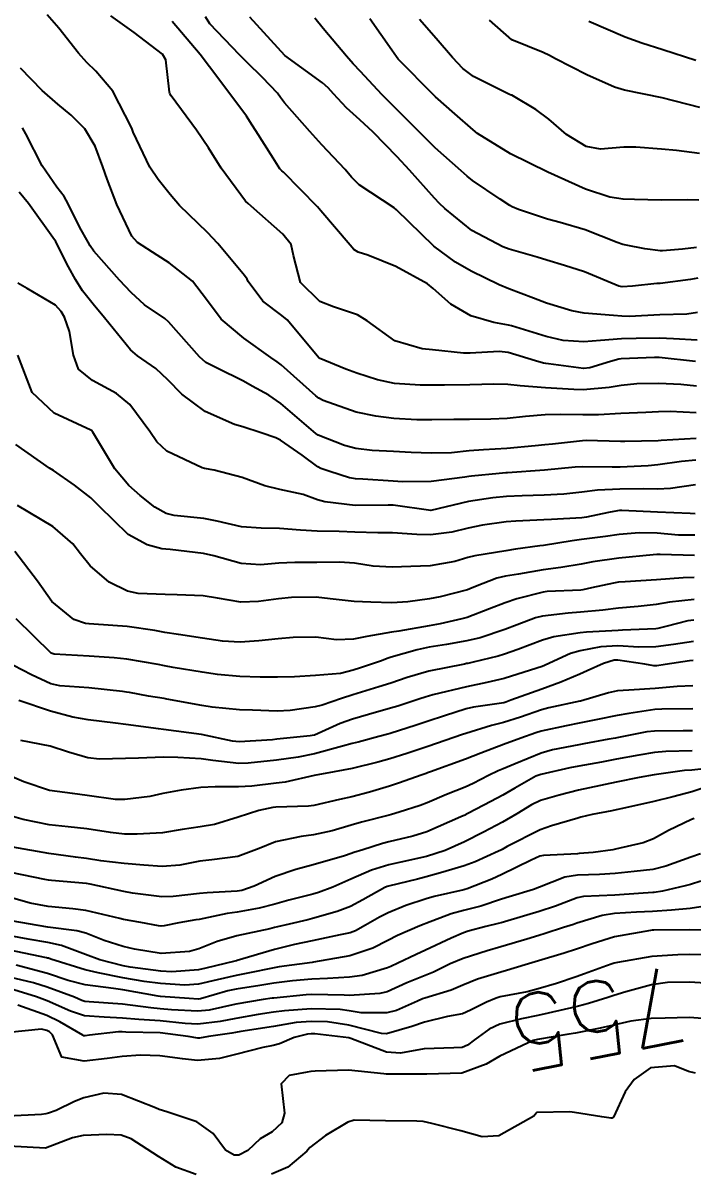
# Model space of a CAD drawing. Header units: metres. Extents: x 307586 to 320046, y 7427249 to 7434250.
# Drawn here: x 318159.1 to 318194.5, y 7430821.1 to 7430881.8 of the extents above; entities that cross this region are included whole.
import ezdxf
from ezdxf.enums import TextEntityAlignment as Align

# ---------------------------------------------------------------- set-up
doc = ezdxf.new("R2010")
doc.units = ezdxf.units.M
doc.header["$MEASUREMENT"] = 0
for name, color, linetype in [('Cotas', 45, 'Continuous'), ('Curvas de Nivel 1m', 11, 'Continuous'), ('Curvas de Nivel 5m', 15, 'Continuous')]:
    doc.layers.add(name, color=color, linetype=linetype)
doc.styles.add('Style-STANDARD', font='STANDARD.shx')

msp = doc.modelspace()

# ---------------------------------------------------------------- linework, layer by layer
at = {"layer": 'Curvas de Nivel 1m', "flags": 128}
for points, elevation in [([(318194.712, 7430863.883), (318192.777, 7430864.083), (318192.53, 7430864.091), (318190.775, 7430864.021), (318190.642, 7430864.004), (318190.212, 7430863.876), (318189.117, 7430863.539), (318188.769, 7430863.514), (318186.926, 7430863.754), (318186.771, 7430863.768), (318186.647, 7430863.787), (318186.229, 7430863.918), (318184.779, 7430864.363), (318184.31, 7430864.415), (318182.778, 7430864.313), (318182.426, 7430864.318), (318180.78, 7430864.488), (318180.23, 7430864.547), (318178.787, 7430864.97), (318177.314, 7430866.025), (318176.806, 7430866.356), (318175.533, 7430866.772), (318174.813, 7430867.062), (318173.787, 7430868.07), (318173.422, 7430869.489), (318173.29, 7430870.076), (318172.851, 7430870.616), (318171.168, 7430872.106), (318171.006, 7430872.24), (318170.875, 7430872.368), (318169.58, 7430874.123), (318168.909, 7430875.189), (318168.282, 7430876.136), (318166.941, 7430877.956), (318166.87, 7430878.079), (318166.849, 7430878.151), (318166.655, 7430879.849), (318166.474, 7430880.157), (318164.98, 7430881.296), (318163.733, 7430882.193)], 781), ([(318194.791, 7430865.007), (318193.548, 7430865.076), (318192.792, 7430865.106), (318191.557, 7430865.093), (318190.791, 7430865.076), (318189.676, 7430864.995), (318188.788, 7430864.914), (318187.705, 7430864.985), (318186.792, 7430865.202), (318184.964, 7430865.774), (318184.801, 7430865.811), (318184.027, 7430865.948), (318182.806, 7430866.293), (318181.745, 7430866.909), (318180.82, 7430867.737), (318180.504, 7430867.993), (318178.832, 7430868.91), (318177.352, 7430869.511), (318176.839, 7430869.668), (318176.609, 7430869.802), (318176.424, 7430870.036), (318174.87, 7430871.857), (318174.68, 7430872.062), (318172.891, 7430873.902), (318172.793, 7430873.983), (318172.684, 7430874.083), (318172.335, 7430874.655), (318171.411, 7430876.103), (318171.222, 7430876.401), (318170.931, 7430876.869), (318169.998, 7430878.119), (318168.957, 7430879.489), (318168.477, 7430880.135), (318166.989, 7430881.883)], 782), ([(318194.809, 7430866.467), (318194.255, 7430866.379), (318192.808, 7430866.342), (318191.205, 7430866.263), (318190.807, 7430866.276), (318190.362, 7430866.32), (318188.808, 7430866.439), (318188.151, 7430866.555), (318186.814, 7430866.974), (318186.126, 7430867.231), (318184.821, 7430867.726), (318184.301, 7430867.945), (318182.83, 7430868.657), (318181.999, 7430869.137), (318180.843, 7430869.99), (318178.871, 7430871.913), (318178.75, 7430872.011), (318176.885, 7430873.227), (318176.487, 7430873.634), (318176.143, 7430874.041), (318174.912, 7430875.359), (318174.273, 7430876.067), (318172.938, 7430877.578), (318172.725, 7430877.868), (318172.561, 7430878.086), (318171.778, 7430878.924), (318170.959, 7430879.706), (318170.555, 7430880.114), (318168.987, 7430881.757), (318168.747, 7430882.134)], 783), ([(318194.83, 7430868.295), (318194.434, 7430868.218), (318192.826, 7430868.018), (318192.664, 7430868.003), (318191.361, 7430867.862), (318190.823, 7430867.837), (318190.643, 7430867.872), (318188.83, 7430868.625), (318187.769, 7430868.965), (318186.836, 7430869.239), (318186.318, 7430869.398), (318184.842, 7430869.824), (318184.494, 7430869.943), (318182.856, 7430870.821), (318181.426, 7430871.982), (318181.142, 7430872.252), (318180.878, 7430872.52), (318179.553, 7430874.003), (318178.904, 7430874.724), (318177.638, 7430876.023), (318176.929, 7430876.669), (318176.215, 7430877.32), (318175.535, 7430878.051), (318175.254, 7430878.364), (318174.949, 7430878.636), (318172.963, 7430880.08), (318171.101, 7430882.108)], 784), ([(318194.879, 7430872.424), (318194.268, 7430872.437), (318192.879, 7430872.424), (318191.474, 7430872.456), (318190.879, 7430872.481), (318190.174, 7430872.584), (318188.884, 7430873.001), (318186.893, 7430873.91), (318184.907, 7430874.871), (318183.162, 7430875.958), (318182.925, 7430876.148), (318181.959, 7430877.001), (318180.942, 7430877.904), (318180.85, 7430877.991), (318178.962, 7430879.892), (318178.864, 7430880.011), (318178.615, 7430880.368), (318177.463, 7430882.033)], 786), ([(318194.909, 7430874.89), (318193.691, 7430875.052), (318192.912, 7430875.13), (318191.537, 7430875.238), (318190.913, 7430875.228), (318189.675, 7430875.119), (318188.914, 7430875.266), (318187.867, 7430875.901), (318186.931, 7430876.708), (318186.245, 7430877.229), (318185.065, 7430877.938), (318184.98, 7430877.976), (318184.943, 7430877.989), (318184.862, 7430878.022), (318182.953, 7430878.969), (318182.384, 7430879.396), (318181.837, 7430879.977), (318180.978, 7430880.983), (318180.095, 7430881.999)], 787), ([(318194.938, 7430877.327), (318192.943, 7430877.84), (318190.949, 7430878.251), (318190.408, 7430878.416), (318188.955, 7430879.052), (318187.291, 7430879.907), (318186.966, 7430880.092), (318186.641, 7430880.242), (318184.977, 7430880.91), (318183.793, 7430881.952)], 788), ([(318194.73, 7430879.822), (318192.978, 7430880.393), (318191.869, 7430880.744), (318190.985, 7430881.053), (318189.063, 7430881.889)], 789), ([(318194.746, 7430861.166), (318193.357, 7430861.224), (318192.747, 7430861.206), (318192.081, 7430861.185), (318190.745, 7430861.128), (318189.57, 7430861.057), (318188.74, 7430861.059), (318187.563, 7430861.079), (318186.74, 7430861.049), (318185.697, 7430860.967), (318184.737, 7430860.863), (318183.868, 7430860.817), (318182.736, 7430860.815), (318181.907, 7430860.801), (318180.735, 7430860.785), (318179.945, 7430860.788), (318178.736, 7430860.868), (318177.777, 7430860.98), (318176.74, 7430861.19), (318174.99, 7430861.816), (318174.751, 7430861.941), (318174.598, 7430862.062), (318172.769, 7430863.701), (318172.553, 7430863.866), (318172.22, 7430864.088), (318170.788, 7430865.117), (318169.591, 7430866.122), (318168.813, 7430867.164), (318168.062, 7430868.138), (318166.832, 7430869.104), (318166.193, 7430869.516), (318165.151, 7430870.175), (318164.848, 7430870.515), (318164.055, 7430872.188), (318163.549, 7430873.531), (318163.319, 7430874.196), (318162.909, 7430875.281), (318162.366, 7430876.208), (318161.643, 7430876.932), (318160.936, 7430877.515), (318160.1, 7430878.238), (318158.955, 7430879.416)], 779), ([(318194.733, 7430859.798), (318192.88, 7430859.689), (318192.731, 7430859.683), (318190.959, 7430859.637), (318190.729, 7430859.636), (318188.916, 7430859.693), (318188.721, 7430859.683), (318187.124, 7430859.501), (318186.718, 7430859.457), (318186.208, 7430859.408), (318184.716, 7430859.262), (318183.469, 7430859.199), (318182.715, 7430859.139), (318181.783, 7430859.044), (318180.713, 7430859.025), (318179.651, 7430859.064), (318178.714, 7430859.104), (318177.575, 7430859.16), (318176.715, 7430859.266), (318176.109, 7430859.431), (318174.722, 7430859.982), (318174.603, 7430860.061), (318172.747, 7430861.66), (318172.105, 7430862.09), (318171.231, 7430862.577), (318170.76, 7430862.839), (318169.37, 7430863.521), (318168.77, 7430863.833), (318168.436, 7430864.133), (318166.8, 7430865.977), (318166.603, 7430866.153), (318165.529, 7430866.888), (318164.816, 7430867.525), (318164.199, 7430868.186), (318162.838, 7430869.719), (318162.648, 7430870.01), (318162.537, 7430870.205), (318162.098, 7430870.968), (318161.488, 7430872.221), (318161.268, 7430872.616), (318160.882, 7430873.104), (318160.099, 7430874.238), (318159.232, 7430875.933), (318159.061, 7430876.249)], 778), ([(318194.715, 7430858.659), (318193.964, 7430858.578), (318192.711, 7430858.404), (318192.203, 7430858.355), (318190.709, 7430858.29), (318190.292, 7430858.29), (318188.707, 7430858.296), (318188.325, 7430858.276), (318186.705, 7430858.131), (318184.747, 7430857.983), (318184.703, 7430857.979), (318184.667, 7430857.977), (318184.305, 7430857.944), (318182.848, 7430857.812), (318182.701, 7430857.787), (318182.486, 7430857.749), (318180.698, 7430857.519), (318179.194, 7430857.509), (318178.698, 7430857.546), (318177.078, 7430857.647), (318176.699, 7430857.665), (318176.379, 7430857.714), (318175.33, 7430858.051), (318174.854, 7430858.207), (318174.705, 7430858.292), (318173.868, 7430858.912), (318172.719, 7430859.709), (318172.47, 7430859.833), (318171.696, 7430860.095), (318170.727, 7430860.414), (318170.295, 7430860.548), (318168.739, 7430861.233), (318167.492, 7430862.143), (318166.76, 7430862.9), (318166.12, 7430863.513), (318165.145, 7430864.174), (318164.778, 7430864.495), (318163.403, 7430866.194), (318162.81, 7430866.908), (318162.238, 7430867.629), (318161.866, 7430868.214), (318161.505, 7430868.895), (318160.842, 7430870.185), (318160.818, 7430870.23), (318160.753, 7430870.322), (318159.381, 7430872.245), (318158.879, 7430872.844)], 777), ([(318194.698, 7430857.345), (318193.385, 7430857.144), (318192.696, 7430857.123), (318191.975, 7430857.131), (318190.695, 7430857.111), (318189.52, 7430857.056), (318188.694, 7430856.96), (318187.739, 7430856.853), (318186.692, 7430856.801), (318185.533, 7430856.77), (318184.691, 7430856.721), (318183.976, 7430856.661), (318182.688, 7430856.464), (318180.683, 7430855.99), (318178.685, 7430856.261), (318178.426, 7430856.272), (318176.685, 7430856.26), (318175.073, 7430856.44), (318174.688, 7430856.554), (318173.928, 7430856.83), (318172.693, 7430857.106), (318171.889, 7430857.286), (318170.699, 7430857.734), (318169.219, 7430858.125), (318168.704, 7430858.217), (318168.584, 7430858.252), (318166.713, 7430859.127), (318166.18, 7430859.621), (318165.811, 7430860.164), (318164.744, 7430861.596), (318164.043, 7430862.187), (318162.76, 7430862.875), (318162.025, 7430863.471), (318161.76, 7430864.215), (318161.544, 7430865.466), (318161.284, 7430866.223), (318161.109, 7430866.529), (318160.809, 7430866.857), (318159.317, 7430867.746), (318158.821, 7430868.033)], 776), ([(318194.666, 7430854.684), (318193.811, 7430854.683), (318192.667, 7430854.782), (318191.716, 7430854.805), (318190.666, 7430854.715), (318189.935, 7430854.606), (318188.661, 7430854.444), (318188.173, 7430854.382), (318186.656, 7430854.14), (318186.46, 7430854.109), (318185.175, 7430853.932), (318184.652, 7430853.857), (318183.014, 7430853.591), (318182.648, 7430853.495), (318181.96, 7430853.284), (318180.644, 7430853.065), (318179.623, 7430853.021), (318178.643, 7430852.992), (318177.628, 7430853.035), (318176.645, 7430853.192), (318175.856, 7430853.253), (318174.645, 7430853.231), (318173.49, 7430853.226), (318172.644, 7430853.19), (318171.66, 7430853.112), (318170.644, 7430853.179), (318169.189, 7430853.584), (318168.649, 7430853.714), (318166.877, 7430853.922), (318166.651, 7430853.932), (318166.449, 7430853.951), (318165.671, 7430854.165), (318164.661, 7430854.724), (318163.14, 7430856.195), (318162.687, 7430856.651), (318161.816, 7430857.335), (318160.702, 7430858.107), (318160.499, 7430858.232), (318158.715, 7430859.479)], 774), ([(318194.651, 7430853.609), (318192.828, 7430853.662), (318192.651, 7430853.663), (318192.456, 7430853.647), (318190.649, 7430853.457), (318189.268, 7430853.263), (318188.645, 7430853.145), (318187.573, 7430852.971), (318186.642, 7430852.845), (318185.334, 7430852.623), (318184.639, 7430852.508), (318184.182, 7430852.4), (318183.059, 7430851.956), (318182.758, 7430851.832), (318182.63, 7430851.791), (318181.188, 7430851.418), (318180.623, 7430851.311), (318179.47, 7430851.152), (318178.619, 7430851.099), (318177.509, 7430851.132), (318176.62, 7430851.166), (318175.358, 7430851.313), (318174.623, 7430851.403), (318173.309, 7430851.387), (318172.621, 7430851.309), (318171.556, 7430851.159), (318170.618, 7430851.139), (318169.397, 7430851.347), (318168.623, 7430851.46), (318167.248, 7430851.519), (318166.624, 7430851.544), (318165.196, 7430851.6), (318164.626, 7430851.717), (318163.647, 7430852.19), (318162.641, 7430853.049), (318162.139, 7430853.699), (318161.733, 7430854.214), (318160.667, 7430855.146), (318158.789, 7430856.249)], 773), ([(318194.639, 7430852.445), (318194.052, 7430852.413), (318192.638, 7430852.318), (318190.988, 7430852.216), (318190.636, 7430852.188), (318190.365, 7430852.143), (318189.201, 7430851.884), (318188.736, 7430851.784), (318188.631, 7430851.773), (318186.841, 7430851.697), (318186.629, 7430851.669), (318185.241, 7430851.313), (318184.62, 7430851.103), (318183.791, 7430850.772), (318182.608, 7430850.327), (318182.329, 7430850.242), (318181.179, 7430849.981), (318180.602, 7430849.874), (318179.001, 7430849.604), (318178.598, 7430849.538), (318177.304, 7430849.315), (318176.594, 7430849.173), (318175.695, 7430849.145), (318174.595, 7430849.278), (318173.401, 7430849.266), (318172.594, 7430849.196), (318171.581, 7430849.083), (318170.592, 7430849.006), (318169.65, 7430849.062), (318168.594, 7430849.225), (318167.327, 7430849.412), (318166.597, 7430849.532), (318166.067, 7430849.628), (318164.599, 7430849.838), (318162.832, 7430849.966), (318162.601, 7430849.978), (318162.404, 7430850.006), (318161.779, 7430850.212), (318160.617, 7430851.16), (318159.848, 7430852.238), (318158.649, 7430853.821)], 772), ([(318194.627, 7430851.272), (318193.335, 7430851.124), (318192.625, 7430851.005), (318191.671, 7430850.901), (318190.622, 7430850.814), (318189.79, 7430850.71), (318188.614, 7430850.596), (318187.96, 7430850.549), (318186.61, 7430850.396), (318186.223, 7430850.301), (318185.268, 7430849.93), (318184.6, 7430849.676), (318183.302, 7430849.247), (318182.594, 7430849.08), (318181.515, 7430848.899), (318180.591, 7430848.749), (318179.972, 7430848.613), (318178.585, 7430848.212), (318178.433, 7430848.163), (318178.017, 7430848.016), (318176.959, 7430847.647), (318176.578, 7430847.523), (318175.898, 7430847.362), (318174.575, 7430847.246), (318173.461, 7430847.185), (318172.574, 7430847.153), (318171.645, 7430847.165), (318170.574, 7430847.2), (318169.39, 7430847.307), (318168.576, 7430847.427), (318167.047, 7430847.677), (318166.579, 7430847.763), (318166.248, 7430847.823), (318164.582, 7430848.106), (318163.916, 7430848.187), (318162.584, 7430848.281), (318160.733, 7430848.376), (318160.585, 7430848.439), (318158.722, 7430850.249)], 771), ([(318194.601, 7430849.048), (318193.536, 7430848.894), (318192.597, 7430848.761), (318191.7, 7430848.75), (318190.597, 7430848.821), (318189.698, 7430848.772), (318188.59, 7430848.556), (318188.078, 7430848.405), (318186.968, 7430847.906), (318186.71, 7430847.78), (318186.581, 7430847.73), (318186.302, 7430847.636), (318184.574, 7430847.093), (318183.651, 7430846.87), (318182.57, 7430846.651), (318180.799, 7430846.22), (318180.565, 7430846.159), (318180.432, 7430846.124), (318180.052, 7430845.995), (318178.933, 7430845.631), (318178.555, 7430845.512), (318177.395, 7430845.177), (318176.546, 7430844.933), (318175.883, 7430844.7), (318174.533, 7430844.096), (318174.507, 7430844.086), (318174.295, 7430844.062), (318172.715, 7430843.894), (318172.531, 7430843.87), (318172.294, 7430843.847), (318170.529, 7430843.736), (318170.183, 7430843.767), (318168.533, 7430844.13), (318166.536, 7430844.387), (318166.27, 7430844.421), (318164.54, 7430844.658), (318163.995, 7430844.732), (318162.544, 7430844.908), (318161.722, 7430845.035), (318160.55, 7430845.351), (318158.873, 7430845.932)], 769), ([(318194.586, 7430848.036), (318194.384, 7430848.024), (318193.103, 7430847.835), (318192.656, 7430847.766), (318192.582, 7430847.755), (318192.5, 7430847.759), (318192.017, 7430847.848), (318190.586, 7430848.064), (318190.399, 7430848.057), (318189.83, 7430847.878), (318188.967, 7430847.498), (318188.577, 7430847.313), (318187.581, 7430846.891), (318186.569, 7430846.532), (318184.921, 7430845.935), (318184.665, 7430845.835), (318184.561, 7430845.808), (318182.939, 7430845.574), (318182.556, 7430845.483), (318181.409, 7430845.118), (318180.546, 7430844.831), (318179.914, 7430844.625), (318178.535, 7430844.182), (318178.402, 7430844.145), (318177.927, 7430844.016), (318176.835, 7430843.721), (318176.529, 7430843.647), (318176.003, 7430843.513), (318174.523, 7430843.103), (318173.663, 7430842.927), (318172.52, 7430842.772), (318171.016, 7430842.601), (318170.518, 7430842.596), (318169.146, 7430842.751), (318168.52, 7430842.827), (318167.29, 7430842.912), (318166.521, 7430842.917), (318165.213, 7430842.863), (318164.52, 7430842.846), (318163.148, 7430842.823), (318162.52, 7430842.88), (318161.489, 7430843.182), (318160.526, 7430843.505), (318158.968, 7430843.806)], 768), ([(318194.572, 7430846.71), (318193.74, 7430846.66), (318192.57, 7430846.561), (318191.179, 7430846.47), (318190.569, 7430846.439), (318190.105, 7430846.338), (318188.612, 7430845.89), (318188.572, 7430845.881), (318186.929, 7430845.534), (318186.556, 7430845.428), (318185.443, 7430845.033), (318184.545, 7430844.761), (318183.893, 7430844.596), (318182.536, 7430844.184), (318182.37, 7430844.128), (318181.909, 7430843.969), (318180.528, 7430843.482), (318179.414, 7430843.111), (318178.521, 7430842.831), (318177.884, 7430842.652), (318176.516, 7430842.317), (318175.096, 7430842.051), (318174.602, 7430841.969), (318174.511, 7430841.948), (318172.976, 7430841.605), (318172.505, 7430841.542), (318171.209, 7430841.393), (318170.502, 7430841.352), (318169.264, 7430841.36), (318168.501, 7430841.309), (318167.456, 7430841.183), (318166.496, 7430840.993), (318165.808, 7430840.845), (318164.49, 7430840.673), (318163.993, 7430840.683), (318162.493, 7430840.896), (318161.715, 7430840.991), (318160.497, 7430841.162), (318159.137, 7430841.61), (318158.507, 7430841.88)], 767), ([(318194.558, 7430845.478), (318192.929, 7430845.465), (318192.557, 7430845.441), (318191.17, 7430845.244), (318190.552, 7430845.126), (318189.513, 7430844.916), (318188.545, 7430844.723), (318187.855, 7430844.585), (318186.539, 7430844.293), (318186.243, 7430844.209), (318185.45, 7430843.926), (318184.529, 7430843.596), (318183.341, 7430843.136), (318182.521, 7430842.809), (318180.669, 7430842.143), (318180.514, 7430842.086), (318180.44, 7430842.064), (318180.234, 7430841.993), (318178.967, 7430841.544), (318178.504, 7430841.391), (318177.445, 7430841.074), (318176.495, 7430840.831), (318175.843, 7430840.69), (318174.488, 7430840.372), (318174.216, 7430840.334), (318172.486, 7430840.274), (318172.311, 7430840.257), (318171.577, 7430840.094), (318170.479, 7430839.74), (318169.237, 7430839.361), (318168.474, 7430839.238), (318167.52, 7430839.092), (318166.471, 7430838.916), (318165.137, 7430838.837), (318164.47, 7430838.85), (318163.728, 7430838.93), (318162.472, 7430839.123), (318161.488, 7430839.23), (318160.474, 7430839.344), (318159.097, 7430839.623), (318158.478, 7430839.797)], 766), ([(318194.527, 7430843.258), (318193.128, 7430843.232), (318192.526, 7430843.176), (318191.707, 7430843.034), (318190.522, 7430842.809), (318189.734, 7430842.665), (318188.519, 7430842.449), (318188.053, 7430842.359), (318186.514, 7430842.014), (318186.247, 7430841.914), (318185.145, 7430841.288), (318184.497, 7430840.912), (318183.865, 7430840.573), (318182.675, 7430839.958), (318182.548, 7430839.894), (318182.482, 7430839.86), (318182.284, 7430839.766), (318180.473, 7430838.973), (318179.735, 7430838.733), (318178.467, 7430838.431), (318178.134, 7430838.345), (318177.084, 7430838.024), (318176.609, 7430837.881), (318176.461, 7430837.827), (318176.12, 7430837.696), (318174.454, 7430837.213), (318173.545, 7430836.976), (318172.448, 7430836.595), (318171.33, 7430836.097), (318170.682, 7430835.864), (318170.439, 7430835.823), (318168.833, 7430835.73), (318168.436, 7430835.695), (318167.038, 7430835.54), (318166.434, 7430835.529), (318164.891, 7430835.719), (318164.437, 7430835.808), (318162.641, 7430836.198), (318162.443, 7430836.229), (318160.6, 7430836.383), (318160.445, 7430836.402), (318160.238, 7430836.439), (318158.449, 7430836.817)], 764), ([(318194.988, 7430842.283), (318194.517, 7430842.238), (318194.127, 7430842.214), (318192.514, 7430841.989), (318191.728, 7430841.852), (318190.51, 7430841.601), (318189.094, 7430841.297), (318188.502, 7430841.167), (318187.48, 7430840.918), (318186.494, 7430840.62), (318186.016, 7430840.391), (318185.251, 7430839.928), (318184.478, 7430839.481), (318183.473, 7430838.95), (318182.468, 7430838.444), (318181.439, 7430837.975), (318180.46, 7430837.655), (318179.097, 7430837.363), (318178.455, 7430837.225), (318177.538, 7430836.933), (318176.447, 7430836.459), (318175.501, 7430836.044), (318174.74, 7430835.754), (318174.437, 7430835.66), (318173.161, 7430835.343), (318172.429, 7430835.144), (318171.596, 7430834.922), (318170.422, 7430834.715), (318169.899, 7430834.637), (318168.416, 7430834.334), (318168.248, 7430834.3), (318167.347, 7430834.141), (318166.571, 7430833.988), (318166.411, 7430833.977), (318166.256, 7430833.997), (318165.327, 7430834.166), (318164.415, 7430834.332), (318164.223, 7430834.375), (318162.422, 7430834.806), (318161.735, 7430834.899), (318160.425, 7430835.014), (318159.47, 7430835.196), (318158.431, 7430835.484)], 763), ([(318196.44, 7430841.719), (318194.506, 7430841.091), (318193.51, 7430840.822), (318192.5, 7430840.581), (318190.836, 7430840.204), (318190.496, 7430840.135), (318190.279, 7430840.088), (318189.24, 7430839.882), (318188.63, 7430839.74), (318188.481, 7430839.697), (318187.085, 7430839.295), (318186.475, 7430839.079), (318184.723, 7430838.194), (318184.464, 7430838.042), (318184.398, 7430838.006), (318184.266, 7430837.942), (318183.035, 7430837.376), (318182.455, 7430837.167), (318181.316, 7430836.841), (318180.449, 7430836.591), (318179.974, 7430836.469), (318178.444, 7430836.099), (318178.377, 7430836.077), (318178.246, 7430836.012), (318177.088, 7430835.368), (318176.428, 7430835.023), (318175.722, 7430834.742), (318174.418, 7430834.372), (318174.17, 7430834.309), (318173.19, 7430834.072), (318172.56, 7430833.93), (318172.411, 7430833.894), (318172.158, 7430833.831), (318170.406, 7430833.455), (318169.37, 7430833.154), (318168.399, 7430832.772), (318167.907, 7430832.626), (318166.397, 7430832.531), (318164.987, 7430832.76), (318164.4, 7430832.904), (318163.381, 7430833.212), (318162.407, 7430833.608), (318161.933, 7430833.732), (318160.41, 7430833.927), (318158.459, 7430834.25)], 762), ([(318194.638, 7430839.67), (318194.49, 7430839.616), (318193.267, 7430839.046), (318192.474, 7430838.602), (318191.938, 7430838.38), (318190.466, 7430838.044), (318190.319, 7430838.017), (318189.293, 7430837.882), (318188.538, 7430837.814), (318188.462, 7430837.809), (318186.657, 7430837.712), (318186.461, 7430837.672), (318186.001, 7430837.46), (318184.451, 7430836.708), (318183.924, 7430836.47), (318182.607, 7430835.958), (318182.486, 7430835.915), (318182.442, 7430835.903), (318180.87, 7430835.55), (318180.434, 7430835.426), (318179.364, 7430835.065), (318178.423, 7430834.686), (318177.977, 7430834.457), (318177.225, 7430834.022), (318176.705, 7430833.732), (318176.409, 7430833.627), (318175.882, 7430833.512), (318174.404, 7430833.195), (318173.475, 7430832.997), (318172.4, 7430832.74), (318170.433, 7430832.149), (318170.393, 7430832.135), (318170.373, 7430832.131), (318170.312, 7430832.111), (318168.772, 7430831.741), (318168.386, 7430831.669), (318166.97, 7430831.558), (318166.384, 7430831.588), (318164.763, 7430831.799), (318164.388, 7430831.866), (318163.152, 7430832.192), (318162.396, 7430832.472), (318161.132, 7430832.951), (318160.402, 7430833.103), (318159.364, 7430833.279), (318158.405, 7430833.467)], 761), ([(318194.99, 7430836.354), (318194.447, 7430836.186), (318194.163, 7430836.105), (318192.951, 7430835.835), (318192.524, 7430835.757), (318192.442, 7430835.748), (318190.677, 7430835.628), (318190.439, 7430835.619), (318188.774, 7430835.55), (318188.437, 7430835.482), (318187.292, 7430835.039), (318186.426, 7430834.754), (318185.779, 7430834.563), (318184.416, 7430834.156), (318184.247, 7430834.11), (318183.592, 7430833.948), (318182.659, 7430833.709), (318182.41, 7430833.623), (318181.77, 7430833.333), (318180.4, 7430832.706), (318179.913, 7430832.48), (318178.934, 7430832.005), (318178.563, 7430831.835), (318178.389, 7430831.766), (318177.046, 7430831.36), (318176.381, 7430831.265), (318175.222, 7430831.205), (318174.38, 7430831.171), (318173.363, 7430831.085), (318172.376, 7430830.951), (318171.633, 7430830.832), (318170.371, 7430830.632), (318169.943, 7430830.54), (318168.491, 7430830.129), (318168.39, 7430830.103), (318168.363, 7430830.099), (318167.882, 7430830.135), (318166.364, 7430830.251), (318166.25, 7430830.267), (318164.369, 7430830.596), (318163.888, 7430830.667), (318162.373, 7430830.866), (318161.486, 7430831.104), (318160.382, 7430831.472), (318158.723, 7430831.912)], 759), ([(318195.212, 7430835.028), (318194.429, 7430834.914), (318193.436, 7430834.822), (318192.427, 7430834.754), (318191.572, 7430834.707), (318190.424, 7430834.639), (318189.755, 7430834.545), (318188.417, 7430834.13), (318188.24, 7430834.068), (318187.711, 7430833.897), (318186.735, 7430833.582), (318186.409, 7430833.481), (318185.774, 7430833.287), (318184.402, 7430832.872), (318183.68, 7430832.667), (318182.396, 7430832.267), (318181.716, 7430831.97), (318180.833, 7430831.537), (318180.383, 7430831.357), (318179.412, 7430830.965), (318178.37, 7430830.499), (318177.981, 7430830.402), (318176.367, 7430830.309), (318176.09, 7430830.311), (318174.367, 7430830.356), (318174.085, 7430830.345), (318172.364, 7430830.163), (318172.289, 7430830.156), (318171.8, 7430830.088), (318170.36, 7430829.845), (318168.953, 7430829.528), (318168.356, 7430829.465), (318166.952, 7430829.549), (318166.357, 7430829.6), (318165.852, 7430829.652), (318164.359, 7430829.837), (318162.59, 7430829.969), (318162.361, 7430829.99), (318162.203, 7430830.044), (318161.821, 7430830.208), (318160.371, 7430830.743), (318159.642, 7430830.969), (318158.378, 7430831.276)], 758), ([(318196.362, 7430833.74), (318194.413, 7430833.778), (318192.49, 7430833.762), (318192.412, 7430833.757), (318192.314, 7430833.743), (318190.408, 7430833.404), (318189.24, 7430833.046), (318188.402, 7430832.755), (318187.747, 7430832.549), (318186.395, 7430832.137), (318185.691, 7430831.921), (318184.704, 7430831.619), (318184.387, 7430831.533), (318183.161, 7430831.172), (318182.376, 7430830.84), (318181.761, 7430830.58), (318180.366, 7430830.163), (318180.24, 7430830.116), (318179.973, 7430829.994), (318178.861, 7430829.502), (318178.357, 7430829.377), (318177, 7430829.38), (318176.358, 7430829.491), (318175.882, 7430829.561), (318174.358, 7430829.591), (318172.935, 7430829.496), (318172.356, 7430829.413), (318171.55, 7430829.288), (318170.353, 7430829.088), (318169.538, 7430828.931), (318168.35, 7430828.79), (318167.669, 7430828.817), (318166.351, 7430828.955), (318165.216, 7430829.032), (318164.352, 7430829.106), (318163.395, 7430829.147), (318162.353, 7430829.219), (318161.612, 7430829.468), (318160.361, 7430830.025), (318159.803, 7430830.236), (318158.369, 7430830.667)], 757), ([(318195.035, 7430832.446), (318194.399, 7430832.464), (318193.763, 7430832.463), (318192.398, 7430832.372), (318190.579, 7430832.052), (318190.394, 7430832.011), (318190.287, 7430831.978), (318189.99, 7430831.874), (318188.834, 7430831.44), (318188.384, 7430831.283), (318187.338, 7430830.941), (318186.374, 7430830.648), (318185.788, 7430830.503), (318184.367, 7430830.231), (318184.142, 7430830.166), (318183.636, 7430829.947), (318182.794, 7430829.52), (318182.357, 7430829.335), (318181.564, 7430829.181), (318180.352, 7430828.887), (318179.683, 7430828.663), (318178.346, 7430828.272), (318178.069, 7430828.289), (318176.35, 7430828.724), (318175.209, 7430828.905), (318174.352, 7430828.931), (318173.555, 7430828.864), (318172.349, 7430828.665), (318170.63, 7430828.39), (318170.345, 7430828.343), (318170.148, 7430828.309), (318168.914, 7430828.124), (318168.437, 7430828.034), (318168.342, 7430828.033), (318167.839, 7430828.135), (318166.345, 7430828.315), (318164.531, 7430828.363), (318164.345, 7430828.37), (318164.152, 7430828.375), (318162.607, 7430828.197), (318162.377, 7430828.165), (318162.343, 7430828.158), (318162.307, 7430828.165), (318162.255, 7430828.201), (318161.043, 7430828.913), (318160.353, 7430829.235), (318158.821, 7430829.783)], 756), ([(318195.095, 7430829.076), (318194.363, 7430829.129), (318193.095, 7430829.1), (318192.362, 7430829.087), (318191.276, 7430828.939), (318190.356, 7430828.722), (318189.661, 7430828.566), (318188.347, 7430828.312), (318187.992, 7430828.248), (318186.344, 7430827.972), (318186.11, 7430827.913), (318184.334, 7430827.081), (318183.613, 7430826.664), (318182.325, 7430826.194), (318180.477, 7430826.14), (318180.324, 7430826.138), (318180.189, 7430826.127), (318178.324, 7430826.131), (318178.191, 7430826.144), (318176.326, 7430826.348), (318174.565, 7430826.296), (318174.325, 7430826.272), (318174.143, 7430826.244), (318173.188, 7430826.071), (318172.768, 7430825.623), (318172.935, 7430824.074), (318172.798, 7430823.564), (318172.283, 7430823.087), (318171.656, 7430822.709), (318170.993, 7430822.093), (318170.518, 7430821.849), (318170.269, 7430821.853), (318169.818, 7430822.107), (318169.153, 7430822.988), (318168.288, 7430823.603), (318166.701, 7430824.146), (318166.295, 7430824.267), (318166.099, 7430824.349), (318164.306, 7430825.065), (318163.369, 7430825.127), (318162.303, 7430824.879), (318161.82, 7430824.688), (318160.838, 7430824.215), (318160.447, 7430824.063), (318160.291, 7430824.027), (318160.068, 7430824.001), (318158.29, 7430823.917)], 754), ([(318194.7, 7430826.188), (318194.328, 7430826.284), (318193.588, 7430826.57), (318192.329, 7430826.472), (318191.465, 7430825.853), (318190.974, 7430825.199), (318190.358, 7430823.859), (318190.33, 7430823.823), (318190.292, 7430823.809), (318190.239, 7430823.807), (318189.752, 7430823.868), (318188.296, 7430824.112), (318188.051, 7430824.139), (318186.296, 7430824.102), (318186.21, 7430823.995), (318186.136, 7430823.912), (318184.282, 7430822.864), (318183.409, 7430822.821), (318182.285, 7430823.134), (318180.735, 7430823.529), (318180.289, 7430823.624), (318179.954, 7430823.649), (318178.289, 7430823.658), (318176.625, 7430823.691), (318176.289, 7430823.601), (318175.115, 7430822.881), (318174.275, 7430822.246), (318174.187, 7430822.148), (318174.123, 7430822.062), (318173.119, 7430821.212), (318172.254, 7430820.836)], 753), ([(318168.253, 7430820.812), (318167.185, 7430821.214), (318166.267, 7430821.767), (318165.662, 7430822.159), (318164.822, 7430822.715), (318164.28, 7430822.907), (318163.534, 7430822.934), (318162.28, 7430822.883), (318161.717, 7430822.767), (318160.273, 7430822.22), (318158.337, 7430822.313)], 753)]:
    msp.add_lwpolyline(points, dxfattribs=dict(at, elevation=elevation))
at = {"layer": 'Curvas de Nivel 5m', "flags": 128}
for points, elevation in [([(318194.76, 7430862.571), (318193.928, 7430862.661), (318192.762, 7430862.708), (318191.595, 7430862.691), (318190.76, 7430862.601), (318190.138, 7430862.498), (318188.758, 7430862.374), (318188.265, 7430862.388), (318186.759, 7430862.481), (318185.418, 7430862.588), (318184.76, 7430862.661), (318184.026, 7430862.681), (318182.76, 7430862.649), (318181.408, 7430862.629), (318180.759, 7430862.63), (318180.13, 7430862.625), (318178.76, 7430862.71), (318177.87, 7430862.911), (318176.765, 7430863.257), (318176.194, 7430863.466), (318174.773, 7430864.06), (318173.079, 7430866.077), (318172.805, 7430866.31), (318171.789, 7430867.072), (318171.021, 7430868.107), (318170.955, 7430868.239), (318170.826, 7430868.429), (318169.406, 7430870.124), (318168.852, 7430870.711), (318167.381, 7430872.145), (318166.879, 7430872.727), (318166.253, 7430873.526), (318165.807, 7430874.166), (318164.921, 7430876.031), (318164.863, 7430876.181), (318164.83, 7430876.274), (318163.847, 7430878.191), (318162.953, 7430879.251), (318162.469, 7430879.718), (318162.028, 7430880.214), (318160.982, 7430881.532), (318160.365, 7430882.236)], 780), ([(318194.762, 7430869.913), (318194.013, 7430869.828), (318192.958, 7430869.732), (318192.851, 7430869.731), (318192.025, 7430869.852), (318191.026, 7430870.039), (318190.855, 7430870.073), (318190.551, 7430870.178), (318188.857, 7430870.849), (318187.534, 7430871.232), (318186.865, 7430871.412), (318185.333, 7430871.933), (318185.002, 7430872.066), (318184.875, 7430872.138), (318184.354, 7430872.47), (318182.888, 7430873.464), (318182.615, 7430873.689), (318182.295, 7430873.969), (318180.911, 7430875.198), (318180.109, 7430875.998), (318178.934, 7430877.167), (318178.089, 7430878.019), (318176.955, 7430879.232), (318176.566, 7430879.643), (318176.214, 7430880.041), (318174.985, 7430881.518), (318174.545, 7430882.064)], 785), ([(318194.692, 7430855.811), (318194.415, 7430855.823), (318192.684, 7430855.907), (318190.797, 7430855.981), (318190.684, 7430855.983), (318190.582, 7430855.973), (318190.098, 7430855.876), (318188.929, 7430855.638), (318188.679, 7430855.607), (318187.074, 7430855.509), (318186.677, 7430855.485), (318185.183, 7430855.425), (318184.675, 7430855.379), (318183.418, 7430855.207), (318182.669, 7430855.058), (318181.796, 7430854.843), (318180.663, 7430854.69), (318179.949, 7430854.712), (318178.665, 7430854.805), (318177.873, 7430854.81), (318176.665, 7430854.847), (318175.826, 7430854.882), (318174.665, 7430854.89), (318173.786, 7430854.949), (318172.667, 7430855.039), (318171.71, 7430855.051), (318170.668, 7430855.13), (318169.379, 7430855.416), (318168.674, 7430855.564), (318167.093, 7430855.73), (318166.678, 7430855.824), (318166.068, 7430856.159), (318165.299, 7430856.781), (318164.694, 7430857.307), (318163.944, 7430858.188), (318162.782, 7430860.14), (318162.748, 7430860.2), (318162.723, 7430860.221), (318162.683, 7430860.241), (318160.737, 7430861.142), (318159.578, 7430862.242), (318158.81, 7430864.213)], 775), ([(318194.617, 7430850.187), (318194.297, 7430850.142), (318193.135, 7430849.835), (318192.719, 7430849.731), (318192.611, 7430849.719), (318190.833, 7430849.643), (318190.609, 7430849.636), (318188.935, 7430849.551), (318188.599, 7430849.517), (318187.206, 7430849.294), (318186.595, 7430849.119), (318185.287, 7430848.627), (318184.587, 7430848.372), (318184.257, 7430848.272), (318182.938, 7430847.956), (318182.651, 7430847.891), (318182.582, 7430847.876), (318182.474, 7430847.854), (318180.578, 7430847.472), (318179.435, 7430847.141), (318178.571, 7430846.845), (318177.941, 7430846.644), (318176.565, 7430846.227), (318175.954, 7430846.039), (318174.927, 7430845.685), (318174.556, 7430845.583), (318173.23, 7430845.396), (318172.552, 7430845.367), (318171.247, 7430845.405), (318170.553, 7430845.425), (318169.115, 7430845.564), (318168.556, 7430845.665), (318166.712, 7430845.998), (318166.561, 7430846.022), (318165.735, 7430846.162), (318164.729, 7430846.342), (318164.565, 7430846.368), (318164.353, 7430846.394), (318162.567, 7430846.592), (318161.046, 7430846.701), (318160.569, 7430846.808), (318159.537, 7430847.277), (318158.578, 7430847.78)], 770), ([(318194.54, 7430844.313), (318194.054, 7430844.311), (318192.54, 7430844.307), (318192.12, 7430844.265), (318190.534, 7430843.953), (318190.467, 7430843.938), (318190.115, 7430843.874), (318188.79, 7430843.628), (318188.53, 7430843.582), (318187.128, 7430843.303), (318186.525, 7430843.131), (318185.155, 7430842.566), (318184.517, 7430842.304), (318184.259, 7430842.199), (318183.745, 7430841.948), (318182.932, 7430841.53), (318182.504, 7430841.336), (318181.524, 7430840.948), (318180.491, 7430840.508), (318180.121, 7430840.361), (318179.006, 7430840.005), (318178.607, 7430839.883), (318178.481, 7430839.851), (318177.021, 7430839.481), (318176.476, 7430839.322), (318175.456, 7430839.029), (318174.47, 7430838.814), (318173.813, 7430838.723), (318172.467, 7430838.439), (318171.601, 7430838.093), (318170.459, 7430837.669), (318169.092, 7430837.489), (318168.456, 7430837.417), (318167.392, 7430837.202), (318166.453, 7430837.133), (318165.491, 7430837.202), (318164.454, 7430837.292), (318163.212, 7430837.435), (318162.456, 7430837.553), (318161.875, 7430837.627), (318160.459, 7430837.822), (318158.547, 7430838.164)], 765), ([(318194.968, 7430837.812), (318194.461, 7430837.635), (318193.142, 7430837.147), (318192.454, 7430836.982), (318191.463, 7430836.865), (318190.452, 7430836.769), (318189.619, 7430836.711), (318188.451, 7430836.675), (318187.777, 7430836.57), (318186.444, 7430836.035), (318186.132, 7430835.915), (318184.843, 7430835.527), (318184.435, 7430835.396), (318183.341, 7430835.039), (318182.426, 7430834.804), (318181.77, 7430834.623), (318180.415, 7430834.112), (318180.327, 7430834.078), (318180.112, 7430833.993), (318178.929, 7430833.484), (318178.405, 7430833.219), (318177.61, 7430832.809), (318176.397, 7430832.401), (318174.475, 7430832.059), (318174.402, 7430832.051), (318172.648, 7430831.819), (318172.388, 7430831.772), (318170.997, 7430831.487), (318170.382, 7430831.368), (318169.363, 7430831.135), (318168.375, 7430830.906), (318167.666, 7430830.844), (318166.375, 7430830.928), (318165.502, 7430831.037), (318164.379, 7430831.242), (318163.077, 7430831.499), (318162.385, 7430831.654), (318160.564, 7430832.227), (318160.435, 7430832.271), (318160.393, 7430832.281), (318160.333, 7430832.292), (318158.397, 7430832.707)], 760), ([(318195.509, 7430830.928), (318194.385, 7430831.001), (318193.227, 7430830.989), (318192.383, 7430830.87), (318191.021, 7430830.502), (318190.377, 7430830.296), (318190.059, 7430830.19), (318189.034, 7430829.883), (318188.51, 7430829.74), (318188.361, 7430829.706), (318186.894, 7430829.368), (318186.356, 7430829.248), (318185.49, 7430829.058), (318184.351, 7430828.779), (318183.776, 7430828.519), (318183.006, 7430827.953), (318182.63, 7430827.667), (318182.339, 7430827.553), (318181.907, 7430827.535), (318180.338, 7430827.484), (318179.087, 7430827.251), (318178.336, 7430827.306), (318176.448, 7430828.029), (318176.343, 7430828.056), (318174.552, 7430828.264), (318174.345, 7430828.271), (318174.153, 7430828.253), (318173.451, 7430828.069), (318172.677, 7430827.739), (318172.339, 7430827.646), (318171.794, 7430827.545), (318170.334, 7430827.17), (318169.491, 7430826.959), (318168.33, 7430826.854), (318167.531, 7430826.938), (318166.333, 7430827.111), (318165.312, 7430827.144), (318164.332, 7430827.068), (318163.549, 7430826.97), (318162.329, 7430826.828), (318161.147, 7430827.034), (318160.645, 7430828.225), (318160.495, 7430828.379), (318160.345, 7430828.451), (318160.062, 7430828.516), (318158.344, 7430828.35)], 755)]:
    msp.add_lwpolyline(points, dxfattribs=dict(at, elevation=elevation))

# ---------------------------------------------------------------- texts
at = {"layer": 'Cotas', "style": 'Style-STANDARD'}
msp.add_text('755', height=4, rotation=191.23837, dxfattribs=at).set_placement((318189.522, 7430829.055, 755), align=Align.MIDDLE_CENTER)

doc.saveas('drawing.dxf')
